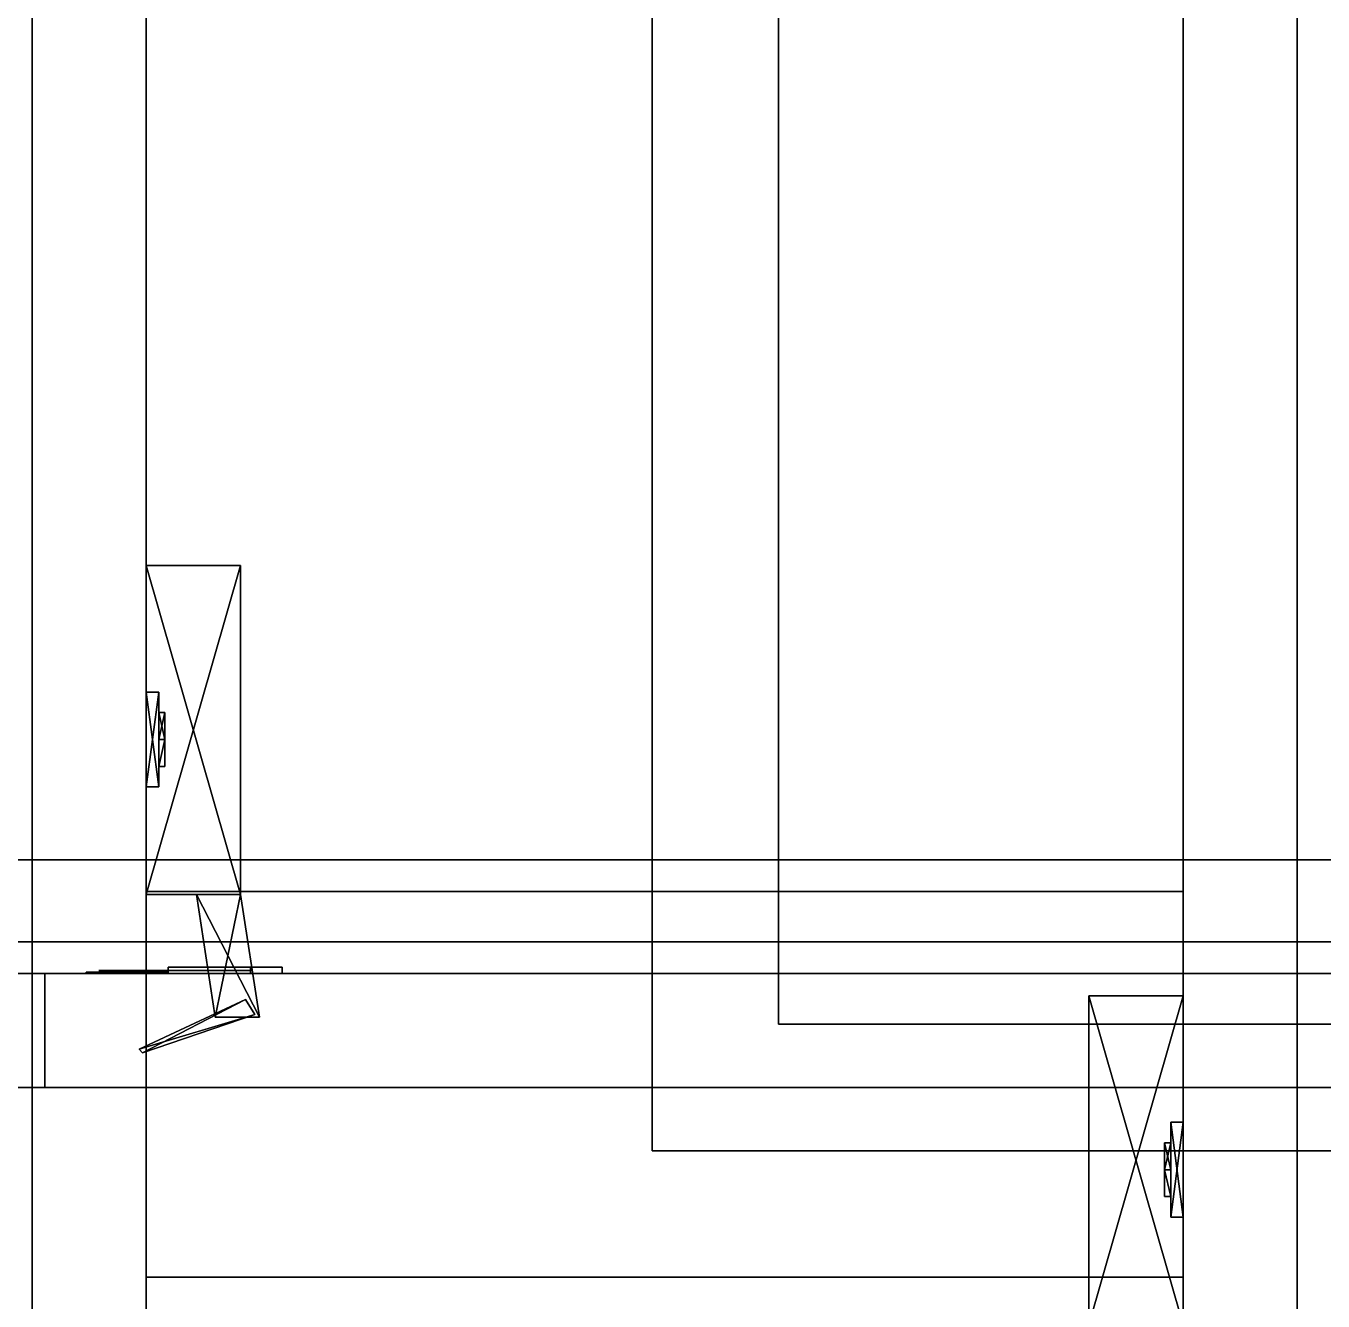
# Model space of a CAD drawing. Extents: x 0 to 6014, y -2453 to 0.
# Drawn here: x 2409 to 2614.1, y -806.8 to -605.2 of the extents above; entities that cross this region are included whole.
import ezdxf

# ---------------------------------------------------------------- set-up
doc = ezdxf.new("R2010")
doc.units = 0
for name, color, linetype in [('LAYER0', 7, 'CONTINUOUS'), ('LAYER1', 7, 'CONTINUOUS'), ('LAYER181', 254, 'CONTINUOUS'), ('LAYER249', 7, 'CONTINUOUS'), ('LAYER25', 7, 'CONTINUOUS'), ('LAYER267', 7, 'CONTINUOUS'), ('LAYER268', 7, 'CONTINUOUS'), ('LAYER274', 28, 'CONTINUOUS'), ('LAYER275', 253, 'CONTINUOUS'), ('LAYER276', 28, 'CONTINUOUS'), ('LAYER277', 253, 'CONTINUOUS'), ('LAYER278', 254, 'CONTINUOUS'), ('LAYER282', 7, 'CONTINUOUS'), ('LAYER3', 7, 'CONTINUOUS'), ('LAYER313', 254, 'CONTINUOUS'), ('LAYER315', 254, 'CONTINUOUS'), ('LAYER666', 7, 'CONTINUOUS'), ('LAYER667', 7, 'CONTINUOUS'), ('LAYER676', 7, 'CONTINUOUS'), ('LAYER677', 7, 'CONTINUOUS'), ('LAYER679', 7, 'CONTINUOUS'), ('LAYER681', 253, 'CONTINUOUS'), ('LAYER683', 253, 'CONTINUOUS'), ('LAYER685', 7, 'CONTINUOUS'), ('LAYER686', 7, 'CONTINUOUS'), ('LAYER695', 7, 'CONTINUOUS')]:
    doc.layers.add(name, color=color, linetype=linetype)

msp = doc.modelspace()

# ---------------------------------------------------------------- linework, layer by layer
at = {"layer": 'LAYER0'}
for points, invisible_edges in [([(1510, -265), (4585, 0), (2107, -1840), (1510, -265)], 7), ([(1510, 0, 5), (2107, -1840, 5), (4585, 0, 5), (1510, 0, 5)], 3), ([(2107, -1840), (4585, 0), (2107, -2453), (2107, -1840)], 3), ([(2107, -2453), (4585, 0), (4585, -640), (2107, -2453)], 5), ([(4585, 0, 5), (2107, -1840, 5), (4585, -640, 5), (4585, 0, 5)], 3), ([(2107, -2453), (4585, -640), (6013.69, -2453), (2107, -2453)], 3), ([(2107, -1840, 5), (6013.69, -2453, 5), (4585, -640, 5), (2107, -1840, 5)], 7)]:
    msp.add_3dface(points, dxfattribs=dict(at, invisible_edges=invisible_edges))
at = {"layer": 'LAYER181', "invisible_edges": 1}
for points in [[(3646, -773, 912), (1660, -843, 912), (1660, -773, 912), (3646, -773, 912)], [(1660, -843, 912), (3646, -773, 912), (3646, -843, 912), (1660, -843, 912)], [(1660, -773, 937), (3646, -773, 912), (1660, -773, 912), (1660, -773, 937)], [(3646, -773, 912), (1660, -773, 937), (3646, -773, 937), (3646, -773, 912)], [(3646, -843, 937), (1660, -773, 937), (1660, -843, 937), (3646, -843, 937)], [(1660, -773, 937), (3646, -843, 937), (3646, -773, 937), (1660, -773, 937)]]:
    msp.add_3dface(points, dxfattribs=at)
at = {"layer": 'LAYER249', "invisible_edges": 1}
for points in [[(2410, -150, 1943), (2428, -755, 1943), (2410, -755, 1943), (2410, -150, 1943)], [(2428, -755, 1943), (2410, -150, 1943), (2428, -150, 1943), (2428, -755, 1943)], [(2428, -150, 2293), (2410, -755, 2293), (2428, -755, 2293), (2428, -150, 2293)], [(2410, -755, 2293), (2428, -150, 2293), (2410, -150, 2293), (2410, -755, 2293)], [(2410, -755, 2293), (2410, -150, 1943), (2410, -755, 1943), (2410, -755, 2293)], [(2410, -150, 1943), (2410, -755, 2293), (2410, -150, 2293), (2410, -150, 1943)], [(2428, -150, 2293), (2428, -755, 1943), (2428, -150, 1943), (2428, -150, 2293)], [(2428, -755, 1943), (2428, -150, 2293), (2428, -755, 2293), (2428, -755, 1943)], [(2410, -755, 2293), (2428, -755, 1943), (2428, -755, 2293), (2410, -755, 2293)], [(2428, -755, 1943), (2410, -755, 2293), (2410, -755, 1943), (2428, -755, 1943)]]:
    msp.add_3dface(points, dxfattribs=at)
at = {"layer": 'LAYER25', "invisible_edges": 1}
for points in [[(2610, -150, 153), (2628, -823, 153), (2610, -823, 153), (2610, -150, 153)], [(2628, -823, 153), (2610, -150, 153), (2628, -150, 153), (2628, -823, 153)], [(2628, -150, 910), (2610, -823, 910), (2628, -823, 910), (2628, -150, 910)], [(2610, -823, 910), (2628, -150, 910), (2610, -150, 910), (2610, -823, 910)], [(2610, -823, 910), (2610, -150, 153), (2610, -823, 153), (2610, -823, 910)], [(2610, -150, 153), (2610, -823, 910), (2610, -150, 910), (2610, -150, 153)]]:
    msp.add_3dface(points, dxfattribs=at)
at = {"layer": 'LAYER267', "invisible_edges": 1}
for points in [[(3010, -150, 1944), (2428, -755, 1944), (2428, -150, 1944), (3010, -150, 1944)], [(2428, -755, 1944), (3010, -150, 1944), (3010, -755, 1944), (2428, -755, 1944)], [(2428, -150, 1962), (2428, -755, 1944), (2428, -755, 1962), (2428, -150, 1962)], [(2428, -755, 1944), (2428, -150, 1962), (2428, -150, 1944), (2428, -755, 1944)], [(3010, -755, 1962), (2428, -150, 1962), (2428, -755, 1962), (3010, -755, 1962)], [(2428, -150, 1962), (3010, -755, 1962), (3010, -150, 1962), (2428, -150, 1962)], [(3010, -755, 1962), (2428, -755, 1944), (3010, -755, 1944), (3010, -755, 1962)], [(2428, -755, 1944), (3010, -755, 1962), (2428, -755, 1962), (2428, -755, 1944)]]:
    msp.add_3dface(points, dxfattribs=at)
at = {"layer": 'LAYER268', "invisible_edges": 1}
for points in [[(2428, -150, 2292), (3010, -755, 2292), (3010, -150, 2292), (2428, -150, 2292)], [(3010, -755, 2292), (2428, -150, 2292), (2428, -755, 2292), (3010, -755, 2292)], [(2428, -150, 2292), (2428, -755, 2274), (2428, -755, 2292), (2428, -150, 2292)], [(2428, -755, 2274), (2428, -150, 2292), (2428, -150, 2274), (2428, -755, 2274)], [(2428, -755, 2274), (3010, -150, 2274), (3010, -755, 2274), (2428, -755, 2274)], [(3010, -150, 2274), (2428, -755, 2274), (2428, -150, 2274), (3010, -150, 2274)], [(2428, -755, 2274), (3010, -755, 2292), (2428, -755, 2292), (2428, -755, 2274)], [(3010, -755, 2292), (2428, -755, 2274), (3010, -755, 2274), (3010, -755, 2292)]]:
    msp.add_3dface(points, dxfattribs=at)
at = {"layer": 'LAYER274'}
for points, invisible_edges in [([(2419.49, -754.75, 2041.025), (2418.5, -754.75, 2046), (2420.5, -754.75, 2046), (2420.5, -754.75, 2040.5)], 10), ([(2418.5, -754.75, 2046), (2419.49, -754.75, 2050.975), (2420.5, -754.75, 2051.5), (2420.5, -754.75, 2046)], 10), ([(2422.308, -754.75, 2036.808), (2419.49, -754.75, 2041.025), (2420.5, -754.75, 2040.5), (2424, -754.75, 2040.5)], 10), ([(2419.49, -754.75, 2050.975), (2422.308, -754.75, 2055.192), (2424, -754.75, 2051.5), (2420.5, -754.75, 2051.5)], 10), ([(2420.5, -754.5, 2051.5), (2420.5, -754.5, 2040.5), (2427.5, -754.5, 2040.5), (2427.291, -754.5, 2051.317)], 4), ([(2426.525, -754.75, 2033.99), (2422.308, -754.75, 2036.808), (2424, -754.75, 2040.5), (2427.5, -754.75, 2040.5)], 10), ([(2422.308, -754.75, 2055.192), (2426.525, -754.75, 2058.01), (2427.5, -754.75, 2051.5), (2424, -754.75, 2051.5)], 10), ([(2431.5, -754.75, 2033), (2426.525, -754.75, 2033.99), (2427.5, -754.75, 2040.5), (2431.5, -754.75, 2037)], 2), ([(2426.525, -754.75, 2058.01), (2431.5, -754.75, 2059), (2431.5, -754.75, 2055), (2427.5, -754.75, 2051.5)], 8), ([(2427.291, -754.5, 2051.317), (2427.5, -754.5, 2040.5), (2431.5, -754.5, 2037), (2431.5, -754.5, 2055)], 5), ([(2449.5, -754, 2025), (2444.5, -754, 2037), (2431.5, -754, 2037), (2431.5, -754, 2025)], 1), ([(2449.5, -754, 2067), (2444.5, -754, 2055), (2431.5, -754, 2055), (2431.5, -754, 2067)], 1), ([(2431.5, -754.5, 2055), (2431.5, -754.5, 2037), (2444.5, -754.5, 2037), (2444.5, -754.5, 2055)], 1), ([(2449.5, -754, 2067), (2449.5, -754, 2025), (2444.5, -754, 2037), (2444.5, -754, 2055)], 10)]:
    msp.add_3dface(points, dxfattribs=dict(at, invisible_edges=invisible_edges))
for points in [[(2449.5, -754, 2025), (2431.5, -754, 2025), (2431.5, -754, 2025), (2449.5, -754, 2025)], [(2449.5, -754, 2067), (2431.5, -754, 2067), (2431.5, -754, 2067), (2449.5, -754, 2067)], [(2444.5, -754, 2037), (2444.5, -755, 2037), (2431.5, -755, 2037), (2431.5, -754, 2037)], [(2431.5, -754, 2037), (2431.5, -755, 2037), (2431.5, -755, 2025), (2431.5, -754, 2025)], [(2431.5, -754, 2025), (2431.5, -755, 2025), (2449.5, -755, 2025), (2449.5, -754, 2025)], [(2444.5, -754, 2055), (2444.5, -755, 2055), (2431.5, -755, 2055), (2431.5, -754, 2055)], [(2431.5, -754, 2055), (2431.5, -755, 2055), (2431.5, -755, 2067), (2431.5, -754, 2067)], [(2431.5, -754, 2067), (2431.5, -755, 2067), (2449.5, -755, 2067), (2449.5, -754, 2067)], [(2444.5, -754, 2037), (2444.5, -755, 2037), (2444.5, -755, 2055), (2444.5, -754, 2055)], [(2449.5, -754, 2067), (2449.5, -755, 2067), (2449.5, -754, 2067)], [(2449.5, -755, 2025), (2449.5, -755, 2067), (2449.5, -754, 2067), (2449.5, -754, 2025)], [(2431.5, -755, 2037), (2431.5, -755, 2025), (2431.5, -755, 2037)], [(2431.5, -755, 2055), (2431.5, -755, 2067), (2431.5, -755, 2055)], [(2449.5, -755, 2025), (2431.5, -755, 2025), (2431.5, -755, 2067), (2449.5, -755, 2067)], [(2444.5, -755, 2037), (2444.5, -755, 2055), (2444.5, -755, 2037)]]:
    msp.add_3dface(points, dxfattribs=at)
at = {"layer": 'LAYER275'}
for points in [[(2428, -690.5, 2039.217), (2442.921, -742.5, 2039.217), (2428, -742.5, 2039.217), (2428, -690.5, 2039.217)], [(2442.921, -690.5, 2039.217), (2442.921, -742.5, 2039.217), (2428, -690.5, 2039.217), (2442.921, -690.5, 2039.217)], [(2428, -690.5, 2052.783), (2442.921, -690.5, 2039.217), (2428, -690.5, 2039.217), (2428, -690.5, 2052.783)], [(2442.921, -690.5, 2052.783), (2442.921, -690.5, 2039.217), (2428, -690.5, 2052.783), (2442.921, -690.5, 2052.783)], [(2428, -742.5, 2052.783), (2442.921, -690.5, 2052.783), (2428, -690.5, 2052.783), (2428, -742.5, 2052.783)], [(2442.921, -742.5, 2052.783), (2442.921, -690.5, 2052.783), (2428, -742.5, 2052.783), (2442.921, -742.5, 2052.783)], [(2442.921, -690.5, 2039.217), (2442.921, -742.5, 2052.783), (2442.921, -742.5, 2039.217), (2442.921, -690.5, 2039.217)], [(2442.921, -690.5, 2052.783), (2442.921, -742.5, 2052.783), (2442.921, -690.5, 2039.217), (2442.921, -690.5, 2052.783)], [(2428, -710.5, 2072), (2428, -725.5, 2072), (2429.99, -725.5, 2072), (2428, -710.5, 2072)], [(2429.99, -710.5, 2072), (2428, -710.5, 2072), (2429.99, -725.5, 2072), (2429.99, -710.5, 2072)], [(2428, -710.5, 2020), (2428, -710.5, 2072), (2429.99, -710.5, 2072), (2428, -710.5, 2020)], [(2429.99, -710.5, 2020), (2428, -710.5, 2020), (2429.99, -710.5, 2072), (2429.99, -710.5, 2020)], [(2428, -725.5, 2020), (2428, -710.5, 2020), (2429.99, -710.5, 2020), (2428, -725.5, 2020)], [(2429.99, -725.5, 2020), (2428, -725.5, 2020), (2429.99, -710.5, 2020), (2429.99, -725.5, 2020)], [(2429.99, -710.5, 2072), (2429.99, -725.5, 2072), (2429.99, -725.5, 2020), (2429.99, -710.5, 2072)], [(2429.99, -710.5, 2020), (2429.99, -710.5, 2072), (2429.99, -725.5, 2020), (2429.99, -710.5, 2020)], [(2429.99, -718, 2059.291), (2430.984, -713.7573, 2064.087), (2430.984, -718, 2059.291), (2429.99, -718, 2059.291)], [(2429.99, -713.7573, 2064.087), (2430.984, -713.7573, 2064.087), (2429.99, -718, 2059.291), (2429.99, -713.7573, 2064.087)], [(2429.99, -713.7573, 2064.087), (2430.984, -718, 2068.883), (2430.984, -713.7573, 2064.087), (2429.99, -713.7573, 2064.087)], [(2429.99, -718, 2068.883), (2430.984, -718, 2068.883), (2429.99, -713.7573, 2064.087), (2429.99, -718, 2068.883)], [(2429.99, -718, 2059.291), (2429.99, -713.7573, 2064.087), (2429.99, -718, 2068.883), (2429.99, -718, 2059.291)], [(2429.99, -718, 2023.117), (2430.984, -713.7573, 2027.913), (2430.984, -718, 2023.117), (2429.99, -718, 2023.117)], [(2429.99, -713.7573, 2027.913), (2430.984, -713.7573, 2027.913), (2429.99, -718, 2023.117), (2429.99, -713.7573, 2027.913)], [(2429.99, -713.7573, 2027.913), (2430.984, -718, 2032.709), (2430.984, -713.7573, 2027.913), (2429.99, -713.7573, 2027.913)], [(2429.99, -718, 2032.709), (2430.984, -718, 2032.709), (2429.99, -713.7573, 2027.913), (2429.99, -718, 2032.709)], [(2429.99, -718, 2023.117), (2429.99, -713.7573, 2027.913), (2429.99, -718, 2032.709), (2429.99, -718, 2023.117)], [(2430.984, -722.2427, 2064.087), (2430.984, -713.7573, 2064.087), (2430.984, -718, 2068.883), (2430.984, -722.2427, 2064.087)], [(2430.984, -718, 2059.291), (2430.984, -713.7573, 2064.087), (2430.984, -722.2427, 2064.087), (2430.984, -718, 2059.291)], [(2430.984, -722.2427, 2027.913), (2430.984, -713.7573, 2027.913), (2430.984, -718, 2032.709), (2430.984, -722.2427, 2027.913)], [(2430.984, -718, 2023.117), (2430.984, -713.7573, 2027.913), (2430.984, -722.2427, 2027.913), (2430.984, -718, 2023.117)], [(2429.99, -722.2427, 2064.087), (2430.984, -718, 2059.291), (2430.984, -722.2427, 2064.087), (2429.99, -722.2427, 2064.087)], [(2429.99, -718, 2059.291), (2430.984, -718, 2059.291), (2429.99, -722.2427, 2064.087), (2429.99, -718, 2059.291)], [(2429.99, -722.2427, 2064.087), (2429.99, -718, 2059.291), (2429.99, -718, 2068.883), (2429.99, -722.2427, 2064.087)], [(2429.99, -722.2427, 2064.087), (2430.984, -718, 2068.883), (2429.99, -718, 2068.883), (2429.99, -722.2427, 2064.087)], [(2430.984, -722.2427, 2064.087), (2430.984, -718, 2068.883), (2429.99, -722.2427, 2064.087), (2430.984, -722.2427, 2064.087)], [(2429.99, -722.2427, 2027.913), (2430.984, -718, 2023.117), (2430.984, -722.2427, 2027.913), (2429.99, -722.2427, 2027.913)], [(2429.99, -718, 2023.117), (2430.984, -718, 2023.117), (2429.99, -722.2427, 2027.913), (2429.99, -718, 2023.117)], [(2429.99, -722.2427, 2027.913), (2429.99, -718, 2023.117), (2429.99, -718, 2032.709), (2429.99, -722.2427, 2027.913)], [(2429.99, -722.2427, 2027.913), (2430.984, -718, 2032.709), (2429.99, -718, 2032.709), (2429.99, -722.2427, 2027.913)], [(2430.984, -722.2427, 2027.913), (2430.984, -718, 2032.709), (2429.99, -722.2427, 2027.913), (2430.984, -722.2427, 2027.913)], [(2429.99, -725.5, 2072), (2428, -725.5, 2072), (2428, -725.5, 2020), (2429.99, -725.5, 2072)], [(2429.99, -725.5, 2020), (2429.99, -725.5, 2072), (2428, -725.5, 2020), (2429.99, -725.5, 2020)], [(2435.958, -742.5, 2039.217), (2445.906, -761.8654, 2039.217), (2438.942, -761.8654, 2039.217), (2435.958, -742.5, 2039.217)], [(2442.921, -742.5, 2039.217), (2445.906, -761.8654, 2039.217), (2435.958, -742.5, 2039.217), (2442.921, -742.5, 2039.217)], [(2438.942, -761.8654, 2052.783), (2442.921, -742.5, 2052.783), (2435.958, -742.5, 2052.783), (2438.942, -761.8654, 2052.783)], [(2445.906, -761.8654, 2052.783), (2442.921, -742.5, 2052.783), (2438.942, -761.8654, 2052.783), (2445.906, -761.8654, 2052.783)], [(2442.921, -742.5, 2039.217), (2445.906, -761.8654, 2052.783), (2445.906, -761.8654, 2039.217), (2442.921, -742.5, 2039.217)], [(2442.921, -742.5, 2052.783), (2445.906, -761.8654, 2052.783), (2442.921, -742.5, 2039.217), (2442.921, -742.5, 2052.783)], [(2443.692, -759.0753, 2040.348), (2427.409, -767.5, 2040.348), (2426.918, -766.9226, 2040.348), (2443.692, -759.0753, 2040.348)], [(2426.918, -766.9226, 2051.652), (2445.182, -761.4556, 2051.652), (2443.692, -759.0753, 2051.652), (2426.918, -766.9226, 2051.652)], [(2445.182, -761.4556, 2040.348), (2427.409, -767.5, 2040.348), (2443.692, -759.0753, 2040.348), (2445.182, -761.4556, 2040.348)], [(2427.409, -767.5, 2051.652), (2445.182, -761.4556, 2051.652), (2426.918, -766.9226, 2051.652), (2427.409, -767.5, 2051.652)], [(2445.182, -761.4556, 2040.348), (2427.409, -767.5, 2051.652), (2427.409, -767.5, 2040.348), (2445.182, -761.4556, 2040.348)], [(2445.182, -761.4556, 2051.652), (2427.409, -767.5, 2051.652), (2445.182, -761.4556, 2040.348), (2445.182, -761.4556, 2051.652)]]:
    msp.add_3dface(points, dxfattribs=at)
at = {"layer": 'LAYER276'}
for points, invisible_edges in [([(2419.49, -754.75, 2185.025), (2418.5, -754.75, 2190), (2420.5, -754.75, 2190), (2420.5, -754.75, 2184.5)], 10), ([(2418.5, -754.75, 2190), (2419.49, -754.75, 2194.975), (2420.5, -754.75, 2195.5), (2420.5, -754.75, 2190)], 10), ([(2422.308, -754.75, 2180.808), (2419.49, -754.75, 2185.025), (2420.5, -754.75, 2184.5), (2424, -754.75, 2184.5)], 10), ([(2419.49, -754.75, 2194.975), (2422.308, -754.75, 2199.192), (2424, -754.75, 2195.5), (2420.5, -754.75, 2195.5)], 10), ([(2420.5, -754.5, 2195.5), (2420.5, -754.5, 2184.5), (2427.5, -754.5, 2184.5), (2427.291, -754.5, 2195.317)], 4), ([(2426.525, -754.75, 2177.99), (2422.308, -754.75, 2180.808), (2424, -754.75, 2184.5), (2427.5, -754.75, 2184.5)], 10), ([(2422.308, -754.75, 2199.192), (2426.525, -754.75, 2202.01), (2427.5, -754.75, 2195.5), (2424, -754.75, 2195.5)], 10), ([(2431.5, -754.75, 2177), (2426.525, -754.75, 2177.99), (2427.5, -754.75, 2184.5), (2431.5, -754.75, 2181)], 2), ([(2426.525, -754.75, 2202.01), (2431.5, -754.75, 2203), (2431.5, -754.75, 2199), (2427.5, -754.75, 2195.5)], 8), ([(2427.291, -754.5, 2195.317), (2427.5, -754.5, 2184.5), (2431.5, -754.5, 2181), (2431.5, -754.5, 2199)], 5), ([(2449.5, -754, 2169), (2444.5, -754, 2181), (2431.5, -754, 2181), (2431.5, -754, 2169)], 1), ([(2449.5, -754, 2211), (2444.5, -754, 2199), (2431.5, -754, 2199), (2431.5, -754, 2211)], 1), ([(2431.5, -754.5, 2199), (2431.5, -754.5, 2181), (2444.5, -754.5, 2181), (2444.5, -754.5, 2199)], 1), ([(2449.5, -754, 2211), (2449.5, -754, 2169), (2444.5, -754, 2181), (2444.5, -754, 2199)], 10)]:
    msp.add_3dface(points, dxfattribs=dict(at, invisible_edges=invisible_edges))
for points in [[(2449.5, -754, 2169), (2431.5, -754, 2169), (2431.5, -754, 2169), (2449.5, -754, 2169)], [(2449.5, -754, 2211), (2431.5, -754, 2211), (2431.5, -754, 2211), (2449.5, -754, 2211)], [(2444.5, -754, 2181), (2444.5, -755, 2181), (2431.5, -755, 2181), (2431.5, -754, 2181)], [(2431.5, -754, 2181), (2431.5, -755, 2181), (2431.5, -755, 2169), (2431.5, -754, 2169)], [(2431.5, -754, 2169), (2431.5, -755, 2169), (2449.5, -755, 2169), (2449.5, -754, 2169)], [(2444.5, -754, 2199), (2444.5, -755, 2199), (2431.5, -755, 2199), (2431.5, -754, 2199)], [(2431.5, -754, 2199), (2431.5, -755, 2199), (2431.5, -755, 2211), (2431.5, -754, 2211)], [(2431.5, -754, 2211), (2431.5, -755, 2211), (2449.5, -755, 2211), (2449.5, -754, 2211)], [(2444.5, -754, 2181), (2444.5, -755, 2181), (2444.5, -755, 2199), (2444.5, -754, 2199)], [(2449.5, -754, 2211), (2449.5, -755, 2211), (2449.5, -754, 2211)], [(2449.5, -755, 2169), (2449.5, -755, 2211), (2449.5, -754, 2211), (2449.5, -754, 2169)], [(2431.5, -755, 2181), (2431.5, -755, 2169), (2431.5, -755, 2181)], [(2431.5, -755, 2199), (2431.5, -755, 2211), (2431.5, -755, 2199)], [(2449.5, -755, 2169), (2431.5, -755, 2169), (2431.5, -755, 2211), (2449.5, -755, 2211)], [(2444.5, -755, 2181), (2444.5, -755, 2199), (2444.5, -755, 2181)]]:
    msp.add_3dface(points, dxfattribs=at)
at = {"layer": 'LAYER277'}
for points in [[(2428, -690.5, 2183.217), (2442.921, -742.5, 2183.217), (2428, -742.5, 2183.217), (2428, -690.5, 2183.217)], [(2442.921, -690.5, 2183.217), (2442.921, -742.5, 2183.217), (2428, -690.5, 2183.217), (2442.921, -690.5, 2183.217)], [(2428, -690.5, 2196.783), (2442.921, -690.5, 2183.217), (2428, -690.5, 2183.217), (2428, -690.5, 2196.783)], [(2442.921, -690.5, 2196.783), (2442.921, -690.5, 2183.217), (2428, -690.5, 2196.783), (2442.921, -690.5, 2196.783)], [(2428, -742.5, 2196.783), (2442.921, -690.5, 2196.783), (2428, -690.5, 2196.783), (2428, -742.5, 2196.783)], [(2442.921, -742.5, 2196.783), (2442.921, -690.5, 2196.783), (2428, -742.5, 2196.783), (2442.921, -742.5, 2196.783)], [(2442.921, -690.5, 2183.217), (2442.921, -742.5, 2196.783), (2442.921, -742.5, 2183.217), (2442.921, -690.5, 2183.217)], [(2442.921, -690.5, 2196.783), (2442.921, -742.5, 2196.783), (2442.921, -690.5, 2183.217), (2442.921, -690.5, 2196.783)], [(2428, -710.5, 2216), (2428, -725.5, 2216), (2429.99, -725.5, 2216), (2428, -710.5, 2216)], [(2429.99, -710.5, 2216), (2428, -710.5, 2216), (2429.99, -725.5, 2216), (2429.99, -710.5, 2216)], [(2428, -710.5, 2164), (2428, -710.5, 2216), (2429.99, -710.5, 2216), (2428, -710.5, 2164)], [(2429.99, -710.5, 2164), (2428, -710.5, 2164), (2429.99, -710.5, 2216), (2429.99, -710.5, 2164)], [(2428, -725.5, 2164), (2428, -710.5, 2164), (2429.99, -710.5, 2164), (2428, -725.5, 2164)], [(2429.99, -725.5, 2164), (2428, -725.5, 2164), (2429.99, -710.5, 2164), (2429.99, -725.5, 2164)], [(2429.99, -710.5, 2216), (2429.99, -725.5, 2216), (2429.99, -725.5, 2164), (2429.99, -710.5, 2216)], [(2429.99, -710.5, 2164), (2429.99, -710.5, 2216), (2429.99, -725.5, 2164), (2429.99, -710.5, 2164)], [(2429.99, -718, 2203.291), (2430.984, -713.7573, 2208.087), (2430.984, -718, 2203.291), (2429.99, -718, 2203.291)], [(2429.99, -713.7573, 2208.087), (2430.984, -713.7573, 2208.087), (2429.99, -718, 2203.291), (2429.99, -713.7573, 2208.087)], [(2429.99, -713.7573, 2208.087), (2430.984, -718, 2212.883), (2430.984, -713.7573, 2208.087), (2429.99, -713.7573, 2208.087)], [(2429.99, -718, 2212.883), (2430.984, -718, 2212.883), (2429.99, -713.7573, 2208.087), (2429.99, -718, 2212.883)], [(2429.99, -718, 2203.291), (2429.99, -713.7573, 2208.087), (2429.99, -718, 2212.883), (2429.99, -718, 2203.291)], [(2429.99, -718, 2167.117), (2430.984, -713.7573, 2171.913), (2430.984, -718, 2167.117), (2429.99, -718, 2167.117)], [(2429.99, -713.7573, 2171.913), (2430.984, -713.7573, 2171.913), (2429.99, -718, 2167.117), (2429.99, -713.7573, 2171.913)], [(2429.99, -713.7573, 2171.913), (2430.984, -718, 2176.709), (2430.984, -713.7573, 2171.913), (2429.99, -713.7573, 2171.913)], [(2429.99, -718, 2176.709), (2430.984, -718, 2176.709), (2429.99, -713.7573, 2171.913), (2429.99, -718, 2176.709)], [(2429.99, -718, 2167.117), (2429.99, -713.7573, 2171.913), (2429.99, -718, 2176.709), (2429.99, -718, 2167.117)], [(2430.984, -722.2427, 2208.087), (2430.984, -713.7573, 2208.087), (2430.984, -718, 2212.883), (2430.984, -722.2427, 2208.087)], [(2430.984, -718, 2203.291), (2430.984, -713.7573, 2208.087), (2430.984, -722.2427, 2208.087), (2430.984, -718, 2203.291)], [(2430.984, -722.2427, 2171.913), (2430.984, -713.7573, 2171.913), (2430.984, -718, 2176.709), (2430.984, -722.2427, 2171.913)], [(2430.984, -718, 2167.117), (2430.984, -713.7573, 2171.913), (2430.984, -722.2427, 2171.913), (2430.984, -718, 2167.117)], [(2429.99, -722.2427, 2208.087), (2430.984, -718, 2203.291), (2430.984, -722.2427, 2208.087), (2429.99, -722.2427, 2208.087)], [(2429.99, -718, 2203.291), (2430.984, -718, 2203.291), (2429.99, -722.2427, 2208.087), (2429.99, -718, 2203.291)], [(2429.99, -722.2427, 2208.087), (2429.99, -718, 2203.291), (2429.99, -718, 2212.883), (2429.99, -722.2427, 2208.087)], [(2429.99, -722.2427, 2208.087), (2430.984, -718, 2212.883), (2429.99, -718, 2212.883), (2429.99, -722.2427, 2208.087)], [(2430.984, -722.2427, 2208.087), (2430.984, -718, 2212.883), (2429.99, -722.2427, 2208.087), (2430.984, -722.2427, 2208.087)], [(2429.99, -722.2427, 2171.913), (2430.984, -718, 2167.117), (2430.984, -722.2427, 2171.913), (2429.99, -722.2427, 2171.913)], [(2429.99, -718, 2167.117), (2430.984, -718, 2167.117), (2429.99, -722.2427, 2171.913), (2429.99, -718, 2167.117)], [(2429.99, -722.2427, 2171.913), (2429.99, -718, 2167.117), (2429.99, -718, 2176.709), (2429.99, -722.2427, 2171.913)], [(2429.99, -722.2427, 2171.913), (2430.984, -718, 2176.709), (2429.99, -718, 2176.709), (2429.99, -722.2427, 2171.913)], [(2430.984, -722.2427, 2171.913), (2430.984, -718, 2176.709), (2429.99, -722.2427, 2171.913), (2430.984, -722.2427, 2171.913)], [(2429.99, -725.5, 2216), (2428, -725.5, 2216), (2428, -725.5, 2164), (2429.99, -725.5, 2216)], [(2429.99, -725.5, 2164), (2429.99, -725.5, 2216), (2428, -725.5, 2164), (2429.99, -725.5, 2164)], [(2435.958, -742.5, 2183.217), (2445.906, -761.8654, 2183.217), (2438.942, -761.8654, 2183.217), (2435.958, -742.5, 2183.217)], [(2442.921, -742.5, 2183.217), (2445.906, -761.8654, 2183.217), (2435.958, -742.5, 2183.217), (2442.921, -742.5, 2183.217)], [(2438.942, -761.8654, 2196.783), (2442.921, -742.5, 2196.783), (2435.958, -742.5, 2196.783), (2438.942, -761.8654, 2196.783)], [(2445.906, -761.8654, 2196.783), (2442.921, -742.5, 2196.783), (2438.942, -761.8654, 2196.783), (2445.906, -761.8654, 2196.783)], [(2442.921, -742.5, 2183.217), (2445.906, -761.8654, 2196.783), (2445.906, -761.8654, 2183.217), (2442.921, -742.5, 2183.217)], [(2442.921, -742.5, 2196.783), (2445.906, -761.8654, 2196.783), (2442.921, -742.5, 2183.217), (2442.921, -742.5, 2196.783)], [(2443.692, -759.0753, 2184.348), (2427.409, -767.5, 2184.348), (2426.918, -766.9226, 2184.348), (2443.692, -759.0753, 2184.348)], [(2426.918, -766.9226, 2195.652), (2445.182, -761.4556, 2195.652), (2443.692, -759.0753, 2195.652), (2426.918, -766.9226, 2195.652)], [(2445.182, -761.4556, 2184.348), (2427.409, -767.5, 2184.348), (2443.692, -759.0753, 2184.348), (2445.182, -761.4556, 2184.348)], [(2427.409, -767.5, 2195.652), (2445.182, -761.4556, 2195.652), (2426.918, -766.9226, 2195.652), (2427.409, -767.5, 2195.652)], [(2445.182, -761.4556, 2184.348), (2427.409, -767.5, 2195.652), (2427.409, -767.5, 2184.348), (2445.182, -761.4556, 2184.348)], [(2445.182, -761.4556, 2195.652), (2427.409, -767.5, 2195.652), (2445.182, -761.4556, 2184.348), (2445.182, -761.4556, 2195.652)]]:
    msp.add_3dface(points, dxfattribs=at)
at = {"layer": 'LAYER278', "invisible_edges": 1}
for points in [[(2717.5, -755, 1918), (2412, -755, 2290), (2717.5, -755, 2290), (2717.5, -755, 1918)], [(2412, -755, 2290), (2717.5, -755, 1918), (2412, -755, 1918), (2412, -755, 2290)], [(2717.5, -755, 1918), (2412, -773, 1918), (2412, -755, 1918), (2717.5, -755, 1918)], [(2412, -773, 1918), (2717.5, -755, 1918), (2717.5, -773, 1918), (2412, -773, 1918)], [(2412, -773, 1918), (2412, -755, 2290), (2412, -755, 1918), (2412, -773, 1918)], [(2412, -755, 2290), (2412, -773, 1918), (2412, -773, 2290), (2412, -755, 2290)], [(2717.5, -773, 2290), (2412, -755, 2290), (2412, -773, 2290), (2717.5, -773, 2290)], [(2412, -755, 2290), (2717.5, -773, 2290), (2717.5, -755, 2290), (2412, -755, 2290)], [(2412, -773, 1918), (2717.5, -773, 2290), (2412, -773, 2290), (2412, -773, 1918)], [(2717.5, -773, 2290), (2412, -773, 1918), (2717.5, -773, 1918), (2717.5, -773, 2290)]]:
    msp.add_3dface(points, dxfattribs=at)
at = {"layer": 'LAYER282', "invisible_edges": 1}
for points in [[(2392, -150, 1943), (2410, -755, 1943), (2392, -755, 1943), (2392, -150, 1943)], [(2410, -755, 1943), (2392, -150, 1943), (2410, -150, 1943), (2410, -755, 1943)], [(2410, -150, 2293), (2392, -755, 2293), (2410, -755, 2293), (2410, -150, 2293)], [(2392, -755, 2293), (2410, -150, 2293), (2392, -150, 2293), (2392, -755, 2293)], [(2410, -755, 1943), (2410, -150, 2293), (2410, -755, 2293), (2410, -755, 1943)], [(2410, -150, 2293), (2410, -755, 1943), (2410, -150, 1943), (2410, -150, 2293)], [(2410, -755, 1943), (2392, -755, 2293), (2392, -755, 1943), (2410, -755, 1943)], [(2392, -755, 2293), (2410, -755, 1943), (2410, -755, 2293), (2392, -755, 2293)]]:
    msp.add_3dface(points, dxfattribs=at)
at = {"layer": 'LAYER3', "invisible_edges": 1}
for points in [[(2392, -150, 155), (2410, -823, 155), (2392, -823, 155), (2392, -150, 155)], [(2410, -823, 155), (2392, -150, 155), (2410, -150, 155), (2410, -823, 155)], [(2410, -150, 912), (2392, -823, 912), (2410, -823, 912), (2410, -150, 912)], [(2392, -823, 912), (2410, -150, 912), (2392, -150, 912), (2392, -823, 912)], [(2410, -823, 155), (2410, -150, 912), (2410, -823, 912), (2410, -823, 155)], [(2410, -150, 912), (2410, -823, 155), (2410, -150, 155), (2410, -150, 912)]]:
    msp.add_3dface(points, dxfattribs=at)
at = {"layer": 'LAYER313', "invisible_edges": 1}
for points in [[(3650, -737, 2363), (1678, -737, 2293), (1678, -737, 2363), (3650, -737, 2363)], [(1678, -737, 2293), (3650, -737, 2363), (3650, -737, 2293), (1678, -737, 2293)], [(3650, -755, 2293), (1678, -737, 2293), (3650, -737, 2293), (3650, -755, 2293)], [(1678, -737, 2293), (3650, -755, 2293), (1678, -755, 2293), (1678, -737, 2293)], [(1678, -755, 2363), (3650, -737, 2363), (1678, -737, 2363), (1678, -755, 2363)], [(3650, -737, 2363), (1678, -755, 2363), (3650, -755, 2363), (3650, -737, 2363)], [(3650, -755, 2293), (1678, -755, 2363), (1678, -755, 2293), (3650, -755, 2293)], [(1678, -755, 2363), (3650, -755, 2293), (3650, -755, 2363), (1678, -755, 2363)]]:
    msp.add_3dface(points, dxfattribs=at)
at = {"layer": 'LAYER315', "invisible_edges": 1}
for points in [[(3646, -505, 1925), (1678, -755, 1925), (1678, -505, 1925), (3646, -505, 1925)], [(1678, -755, 1925), (3646, -505, 1925), (3646, -755, 1925), (1678, -755, 1925)], [(3646, -755, 1943), (1678, -505, 1943), (1678, -755, 1943), (3646, -755, 1943)], [(1678, -505, 1943), (3646, -755, 1943), (3646, -505, 1943), (1678, -505, 1943)], [(3646, -755, 1943), (1678, -755, 1925), (3646, -755, 1925), (3646, -755, 1943)], [(1678, -755, 1925), (3646, -755, 1943), (1678, -755, 1943), (1678, -755, 1925)]]:
    msp.add_3dface(points, dxfattribs=at)
at = {"layer": 'LAYER666', "invisible_edges": 1}
for points in [[(2410, -150, 155), (2428, -823, 155), (2410, -823, 155), (2410, -150, 155)], [(2428, -823, 155), (2410, -150, 155), (2428, -150, 155), (2428, -823, 155)], [(2428, -150, 912), (2410, -823, 912), (2428, -823, 912), (2428, -150, 912)], [(2410, -823, 912), (2428, -150, 912), (2410, -150, 912), (2410, -823, 912)], [(2410, -823, 912), (2410, -150, 155), (2410, -823, 155), (2410, -823, 912)], [(2410, -150, 155), (2410, -823, 912), (2410, -150, 912), (2410, -150, 155)], [(2428, -150, 912), (2428, -823, 155), (2428, -150, 155), (2428, -150, 912)], [(2428, -823, 155), (2428, -150, 912), (2428, -823, 912), (2428, -823, 155)]]:
    msp.add_3dface(points, dxfattribs=at)
at = {"layer": 'LAYER667', "invisible_edges": 1}
for points in [[(2592, -150, 155), (2592, -823, 912), (2592, -150, 912), (2592, -150, 155)], [(2592, -823, 912), (2592, -150, 155), (2592, -823, 155), (2592, -823, 912)], [(2592, -150, 155), (2610, -823, 155), (2592, -823, 155), (2592, -150, 155)], [(2610, -823, 155), (2592, -150, 155), (2610, -150, 155), (2610, -823, 155)], [(2610, -150, 912), (2592, -823, 912), (2610, -823, 912), (2610, -150, 912)], [(2592, -823, 912), (2610, -150, 912), (2592, -150, 912), (2592, -823, 912)], [(2610, -823, 155), (2610, -150, 912), (2610, -823, 912), (2610, -823, 155)], [(2610, -150, 912), (2610, -823, 155), (2610, -150, 155), (2610, -150, 912)]]:
    msp.add_3dface(points, dxfattribs=at)
at = {"layer": 'LAYER676', "invisible_edges": 1}
for points in [[(2592, -150, 156), (2428, -823, 156), (2428, -150, 156), (2592, -150, 156)], [(2428, -823, 156), (2592, -150, 156), (2592, -823, 156), (2428, -823, 156)], [(2428, -150, 174), (2428, -823, 156), (2428, -823, 174), (2428, -150, 174)], [(2428, -823, 156), (2428, -150, 174), (2428, -150, 156), (2428, -823, 156)], [(2592, -823, 174), (2428, -150, 174), (2428, -823, 174), (2592, -823, 174)], [(2428, -150, 174), (2592, -823, 174), (2592, -150, 174), (2428, -150, 174)], [(2592, -150, 156), (2592, -823, 174), (2592, -823, 156), (2592, -150, 156)], [(2592, -823, 174), (2592, -150, 156), (2592, -150, 174), (2592, -823, 174)]]:
    msp.add_3dface(points, dxfattribs=at)
at = {"layer": 'LAYER677', "invisible_edges": 1}
for points in [[(2592, -742, 893.5), (2428, -822, 893.5), (2428, -742, 893.5), (2592, -742, 893.5)], [(2428, -822, 893.5), (2592, -742, 893.5), (2592, -822, 893.5), (2428, -822, 893.5)], [(2428, -742, 911.5), (2428, -822, 893.5), (2428, -822, 911.5), (2428, -742, 911.5)], [(2428, -822, 893.5), (2428, -742, 911.5), (2428, -742, 893.5), (2428, -822, 893.5)], [(2428, -742, 911.5), (2592, -742, 893.5), (2428, -742, 893.5), (2428, -742, 911.5)], [(2592, -742, 893.5), (2428, -742, 911.5), (2592, -742, 911.5), (2592, -742, 893.5)], [(2592, -822, 911.5), (2428, -742, 911.5), (2428, -822, 911.5), (2592, -822, 911.5)], [(2428, -742, 911.5), (2592, -822, 911.5), (2592, -742, 911.5), (2428, -742, 911.5)], [(2592, -742, 893.5), (2592, -822, 911.5), (2592, -822, 893.5), (2592, -742, 893.5)], [(2592, -822, 911.5), (2592, -742, 893.5), (2592, -742, 911.5), (2592, -822, 911.5)]]:
    msp.add_3dface(points, dxfattribs=at)
at = {"layer": 'LAYER679', "invisible_edges": 1}
for points in [[(2428, -174.6001, 552), (2592, -803.0001, 552), (2592, -174.6001, 552), (2428, -174.6001, 552)], [(2592, -803.0001, 552), (2428, -174.6001, 552), (2428, -803.0001, 552), (2592, -803.0001, 552)], [(2428, -174.6001, 552), (2428, -803.0001, 534), (2428, -803.0001, 552), (2428, -174.6001, 552)], [(2428, -803.0001, 534), (2428, -174.6001, 552), (2428, -174.6001, 534), (2428, -803.0001, 534)], [(2428, -803.0001, 534), (2592, -174.6001, 534), (2592, -803.0001, 534), (2428, -803.0001, 534)], [(2592, -174.6001, 534), (2428, -803.0001, 534), (2428, -174.6001, 534), (2592, -174.6001, 534)], [(2592, -174.6001, 534), (2592, -803.0001, 552), (2592, -803.0001, 534), (2592, -174.6001, 534)], [(2592, -803.0001, 552), (2592, -174.6001, 534), (2592, -174.6001, 552), (2592, -803.0001, 552)], [(2428, -803.0001, 534), (2592, -803.0001, 552), (2428, -803.0001, 552), (2428, -803.0001, 534)], [(2592, -803.0001, 552), (2428, -803.0001, 534), (2592, -803.0001, 534), (2592, -803.0001, 552)]]:
    msp.add_3dface(points, dxfattribs=at)
at = {"layer": 'LAYER681'}
for points in [[(2592, -810.5, 251.2174), (2577.079, -810.5, 251.2174), (2592, -758.5, 251.2174), (2592, -810.5, 251.2174)], [(2592, -758.5, 251.2174), (2577.079, -810.5, 251.2174), (2577.079, -758.5, 251.2174), (2592, -758.5, 251.2174)], [(2592, -758.5, 251.2174), (2577.079, -758.5, 251.2174), (2592, -758.5, 264.7826), (2592, -758.5, 251.2174)], [(2592, -758.5, 264.7826), (2577.079, -758.5, 251.2174), (2577.079, -758.5, 264.7826), (2592, -758.5, 264.7826)], [(2592, -758.5, 264.7826), (2577.079, -758.5, 264.7826), (2592, -810.5, 264.7826), (2592, -758.5, 264.7826)], [(2592, -810.5, 264.7826), (2577.079, -758.5, 264.7826), (2577.079, -810.5, 264.7826), (2592, -810.5, 264.7826)], [(2577.079, -810.5, 251.2174), (2577.079, -810.5, 264.7826), (2577.079, -758.5, 251.2174), (2577.079, -810.5, 251.2174)], [(2577.079, -758.5, 251.2174), (2577.079, -810.5, 264.7826), (2577.079, -758.5, 264.7826), (2577.079, -758.5, 251.2174)], [(2590.01, -793.5, 284), (2592, -793.5, 284), (2592, -778.5, 284), (2590.01, -793.5, 284)], [(2590.01, -793.5, 284), (2592, -778.5, 284), (2590.01, -778.5, 284), (2590.01, -793.5, 284)], [(2590.01, -778.5, 284), (2592, -778.5, 284), (2592, -778.5, 232), (2590.01, -778.5, 284)], [(2590.01, -778.5, 284), (2592, -778.5, 232), (2590.01, -778.5, 232), (2590.01, -778.5, 284)], [(2590.01, -778.5, 232), (2592, -778.5, 232), (2592, -793.5, 232), (2590.01, -778.5, 232)], [(2590.01, -778.5, 232), (2592, -793.5, 232), (2590.01, -793.5, 232), (2590.01, -778.5, 232)], [(2590.01, -793.5, 232), (2590.01, -793.5, 284), (2590.01, -778.5, 284), (2590.01, -793.5, 232)], [(2590.01, -793.5, 232), (2590.01, -778.5, 284), (2590.01, -778.5, 232), (2590.01, -793.5, 232)], [(2589.016, -786, 271.2909), (2589.016, -781.7573, 276.0869), (2590.01, -786, 271.2909), (2589.016, -786, 271.2909)], [(2590.01, -786, 271.2909), (2589.016, -781.7573, 276.0869), (2590.01, -781.7573, 276.0869), (2590.01, -786, 271.2909)], [(2589.016, -781.7573, 276.0869), (2589.016, -786, 280.883), (2590.01, -781.7573, 276.0869), (2589.016, -781.7573, 276.0869)], [(2590.01, -781.7573, 276.0869), (2589.016, -786, 280.883), (2590.01, -786, 280.883), (2590.01, -781.7573, 276.0869)], [(2589.016, -786, 280.883), (2589.016, -781.7573, 276.0869), (2589.016, -790.2427, 276.0869), (2589.016, -786, 280.883)], [(2589.016, -790.2427, 276.0869), (2589.016, -781.7573, 276.0869), (2589.016, -786, 271.2909), (2589.016, -790.2427, 276.0869)], [(2589.016, -786, 235.117), (2589.016, -781.7573, 239.913), (2590.01, -786, 235.117), (2589.016, -786, 235.117)], [(2590.01, -786, 235.117), (2589.016, -781.7573, 239.913), (2590.01, -781.7573, 239.913), (2590.01, -786, 235.117)], [(2589.016, -781.7573, 239.913), (2589.016, -786, 244.7091), (2590.01, -781.7573, 239.913), (2589.016, -781.7573, 239.913)], [(2590.01, -781.7573, 239.913), (2589.016, -786, 244.7091), (2590.01, -786, 244.7091), (2590.01, -781.7573, 239.913)], [(2589.016, -786, 244.7091), (2589.016, -781.7573, 239.913), (2589.016, -790.2427, 239.913), (2589.016, -786, 244.7091)], [(2589.016, -790.2427, 239.913), (2589.016, -781.7573, 239.913), (2589.016, -786, 235.117), (2589.016, -790.2427, 239.913)], [(2590.01, -786, 280.883), (2590.01, -781.7573, 276.0869), (2590.01, -786, 271.2909), (2590.01, -786, 280.883)], [(2590.01, -786, 244.7091), (2590.01, -781.7573, 239.913), (2590.01, -786, 235.117), (2590.01, -786, 244.7091)], [(2589.016, -790.2427, 276.0869), (2589.016, -786, 271.2909), (2590.01, -790.2427, 276.0869), (2589.016, -790.2427, 276.0869)], [(2590.01, -790.2427, 276.0869), (2589.016, -786, 271.2909), (2590.01, -786, 271.2909), (2590.01, -790.2427, 276.0869)], [(2590.01, -786, 280.883), (2589.016, -786, 280.883), (2590.01, -790.2427, 276.0869), (2590.01, -786, 280.883)], [(2590.01, -790.2427, 276.0869), (2589.016, -786, 280.883), (2589.016, -790.2427, 276.0869), (2590.01, -790.2427, 276.0869)], [(2589.016, -790.2427, 239.913), (2589.016, -786, 235.117), (2590.01, -790.2427, 239.913), (2589.016, -790.2427, 239.913)], [(2590.01, -790.2427, 239.913), (2589.016, -786, 235.117), (2590.01, -786, 235.117), (2590.01, -790.2427, 239.913)], [(2590.01, -786, 244.7091), (2589.016, -786, 244.7091), (2590.01, -790.2427, 239.913), (2590.01, -786, 244.7091)], [(2590.01, -790.2427, 239.913), (2589.016, -786, 244.7091), (2589.016, -790.2427, 239.913), (2590.01, -790.2427, 239.913)], [(2590.01, -786, 280.883), (2590.01, -786, 271.2909), (2590.01, -790.2427, 276.0869), (2590.01, -786, 280.883)], [(2590.01, -786, 244.7091), (2590.01, -786, 235.117), (2590.01, -790.2427, 239.913), (2590.01, -786, 244.7091)], [(2592, -793.5, 232), (2592, -793.5, 284), (2590.01, -793.5, 284), (2592, -793.5, 232)], [(2592, -793.5, 232), (2590.01, -793.5, 284), (2590.01, -793.5, 232), (2592, -793.5, 232)]]:
    msp.add_3dface(points, dxfattribs=at)
at = {"layer": 'LAYER683'}
for points in [[(2592, -810.5, 802.2174), (2577.079, -810.5, 802.2174), (2592, -758.5, 802.2174), (2592, -810.5, 802.2174)], [(2592, -758.5, 802.2174), (2577.079, -810.5, 802.2174), (2577.079, -758.5, 802.2174), (2592, -758.5, 802.2174)], [(2592, -758.5, 802.2174), (2577.079, -758.5, 802.2174), (2592, -758.5, 815.7826), (2592, -758.5, 802.2174)], [(2592, -758.5, 815.7826), (2577.079, -758.5, 802.2174), (2577.079, -758.5, 815.7826), (2592, -758.5, 815.7826)], [(2592, -758.5, 815.7826), (2577.079, -758.5, 815.7826), (2592, -810.5, 815.7826), (2592, -758.5, 815.7826)], [(2592, -810.5, 815.7826), (2577.079, -758.5, 815.7826), (2577.079, -810.5, 815.7826), (2592, -810.5, 815.7826)], [(2577.079, -810.5, 802.2174), (2577.079, -810.5, 815.7826), (2577.079, -758.5, 802.2174), (2577.079, -810.5, 802.2174)], [(2577.079, -758.5, 802.2174), (2577.079, -810.5, 815.7826), (2577.079, -758.5, 815.7826), (2577.079, -758.5, 802.2174)], [(2590.01, -793.5, 835), (2592, -793.5, 835), (2592, -778.5, 835), (2590.01, -793.5, 835)], [(2590.01, -793.5, 835), (2592, -778.5, 835), (2590.01, -778.5, 835), (2590.01, -793.5, 835)], [(2590.01, -778.5, 835), (2592, -778.5, 835), (2592, -778.5, 783), (2590.01, -778.5, 835)], [(2590.01, -778.5, 835), (2592, -778.5, 783), (2590.01, -778.5, 783), (2590.01, -778.5, 835)], [(2590.01, -778.5, 783), (2592, -778.5, 783), (2592, -793.5, 783), (2590.01, -778.5, 783)], [(2590.01, -778.5, 783), (2592, -793.5, 783), (2590.01, -793.5, 783), (2590.01, -778.5, 783)], [(2590.01, -793.5, 783), (2590.01, -793.5, 835), (2590.01, -778.5, 835), (2590.01, -793.5, 783)], [(2590.01, -793.5, 783), (2590.01, -778.5, 835), (2590.01, -778.5, 783), (2590.01, -793.5, 783)], [(2589.016, -786, 822.291), (2589.016, -781.7573, 827.087), (2590.01, -786, 822.291), (2589.016, -786, 822.291)], [(2590.01, -786, 822.291), (2589.016, -781.7573, 827.087), (2590.01, -781.7573, 827.087), (2590.01, -786, 822.291)], [(2589.016, -781.7573, 827.087), (2589.016, -786, 831.883), (2590.01, -781.7573, 827.087), (2589.016, -781.7573, 827.087)], [(2590.01, -781.7573, 827.087), (2589.016, -786, 831.883), (2590.01, -786, 831.883), (2590.01, -781.7573, 827.087)], [(2589.016, -786, 831.883), (2589.016, -781.7573, 827.087), (2589.016, -790.2427, 827.087), (2589.016, -786, 831.883)], [(2589.016, -790.2427, 827.087), (2589.016, -781.7573, 827.087), (2589.016, -786, 822.291), (2589.016, -790.2427, 827.087)], [(2589.016, -786, 786.117), (2589.016, -781.7573, 790.913), (2590.01, -786, 786.117), (2589.016, -786, 786.117)], [(2590.01, -786, 786.117), (2589.016, -781.7573, 790.913), (2590.01, -781.7573, 790.913), (2590.01, -786, 786.117)], [(2589.016, -781.7573, 790.913), (2589.016, -786, 795.709), (2590.01, -781.7573, 790.913), (2589.016, -781.7573, 790.913)], [(2590.01, -781.7573, 790.913), (2589.016, -786, 795.709), (2590.01, -786, 795.709), (2590.01, -781.7573, 790.913)], [(2589.016, -786, 795.709), (2589.016, -781.7573, 790.913), (2589.016, -790.2427, 790.913), (2589.016, -786, 795.709)], [(2589.016, -790.2427, 790.913), (2589.016, -781.7573, 790.913), (2589.016, -786, 786.117), (2589.016, -790.2427, 790.913)], [(2590.01, -786, 831.883), (2590.01, -781.7573, 827.087), (2590.01, -786, 822.291), (2590.01, -786, 831.883)], [(2590.01, -786, 795.709), (2590.01, -781.7573, 790.913), (2590.01, -786, 786.117), (2590.01, -786, 795.709)], [(2589.016, -790.2427, 827.087), (2589.016, -786, 822.291), (2590.01, -790.2427, 827.087), (2589.016, -790.2427, 827.087)], [(2590.01, -790.2427, 827.087), (2589.016, -786, 822.291), (2590.01, -786, 822.291), (2590.01, -790.2427, 827.087)], [(2590.01, -786, 831.883), (2589.016, -786, 831.883), (2590.01, -790.2427, 827.087), (2590.01, -786, 831.883)], [(2590.01, -790.2427, 827.087), (2589.016, -786, 831.883), (2589.016, -790.2427, 827.087), (2590.01, -790.2427, 827.087)], [(2589.016, -790.2427, 790.913), (2589.016, -786, 786.117), (2590.01, -790.2427, 790.913), (2589.016, -790.2427, 790.913)], [(2590.01, -790.2427, 790.913), (2589.016, -786, 786.117), (2590.01, -786, 786.117), (2590.01, -790.2427, 790.913)], [(2590.01, -786, 795.709), (2589.016, -786, 795.709), (2590.01, -790.2427, 790.913), (2590.01, -786, 795.709)], [(2590.01, -790.2427, 790.913), (2589.016, -786, 795.709), (2589.016, -790.2427, 790.913), (2590.01, -790.2427, 790.913)], [(2590.01, -786, 831.883), (2590.01, -786, 822.291), (2590.01, -790.2427, 827.087), (2590.01, -786, 831.883)], [(2590.01, -786, 795.709), (2590.01, -786, 786.117), (2590.01, -790.2427, 790.913), (2590.01, -786, 795.709)], [(2592, -793.5, 783), (2592, -793.5, 835), (2590.01, -793.5, 835), (2592, -793.5, 783)], [(2592, -793.5, 783), (2590.01, -793.5, 835), (2590.01, -793.5, 783), (2592, -793.5, 783)]]:
    msp.add_3dface(points, dxfattribs=at)
at = {"layer": 'LAYER685'}
for points, invisible_edges in [([(2528, -763, 937), (2328, -753, 937), (2528, -218, 937), (2528, -763, 937)], 3), ([(2328, -270, 937), (2528, -218, 937), (2328, -753, 937), (2328, -270, 937)], 3), ([(2528, -218, 957), (2328, -270, 957), (2528, -763, 957), (2528, -218, 957)], 3), ([(2328, -753, 957), (2528, -763, 957), (2328, -270, 957), (2328, -753, 957)], 3), ([(3646, -853, 937), (1495, -798, 937), (1768, -753, 937), (3646, -853, 937)], 7), ([(1495, -798, 957), (3646, -853, 957), (1768, -753, 957), (1495, -798, 957)], 7), ([(3646, -853, 937), (1768, -753, 937), (2328, -753, 937), (3646, -853, 937)], 5), ([(1768, -753, 957), (3646, -853, 957), (2328, -753, 957), (1768, -753, 957)], 3), ([(3646, -853, 937), (2328, -753, 937), (2528, -763, 937), (3646, -853, 937)], 7), ([(2328, -753, 957), (3646, -853, 957), (2528, -763, 957), (2328, -753, 957)], 7), ([(3646, -853, 937), (2528, -763, 937), (3488, -763, 937), (3646, -853, 937)], 5), ([(2528, -763, 957), (3646, -853, 957), (3488, -763, 957), (2528, -763, 957)], 3), ([(915, -853, 937), (995, -798, 937), (3646, -853, 937), (915, -853, 937)], 3), ([(995, -798, 957), (915, -853, 957), (3646, -853, 957), (995, -798, 957)], 5), ([(3646, -853, 937), (995, -798, 937), (1495, -798, 937), (3646, -853, 937)], 5), ([(995, -798, 957), (3646, -853, 957), (1495, -798, 957), (995, -798, 957)], 3)]:
    msp.add_3dface(points, dxfattribs=dict(at, invisible_edges=invisible_edges))
at = {"layer": 'LAYER686'}
for points, invisible_edges in [([(2508, -198, 917), (2816.03, -336.78, 917), (2508, -783, 917), (2508, -198, 917)], 3), ([(2508, -198, 937), (2508, -783, 917), (2508, -783, 937), (2508, -198, 937)], 1), ([(2508, -783, 917), (2508, -198, 937), (2508, -198, 917), (2508, -783, 917)], 1), ([(2508, -198, 937), (2798.88, -609.22, 937), (2797.64, -400.3401, 937), (2508, -198, 937)], 5), ([(2508, -198, 937), (2802.36, -625.46, 937), (2798.88, -609.22, 937), (2508, -198, 937)], 5), ([(2508, -198, 937), (2808.08, -641.14, 937), (2802.36, -625.46, 937), (2508, -198, 937)], 5), ([(2508, -198, 937), (2816.03, -655.7, 937), (2808.08, -641.14, 937), (2508, -198, 937)], 5), ([(2508, -783, 937), (2816.03, -655.7, 937), (2508, -198, 937), (2508, -783, 937)], 3), ([(2508, -783, 917), (2816.03, -336.78, 917), (2808.08, -351.3401, 917), (2508, -783, 917)], 5), ([(2508, -783, 917), (2808.08, -351.3401, 917), (2802.36, -367.02, 917), (2508, -783, 917)], 5), ([(2508, -783, 917), (2802.36, -367.02, 917), (2798.88, -383.54, 917), (2508, -783, 917)], 5), ([(2508, -783, 917), (2798.88, -383.54, 917), (2797.64, -400.3401, 917), (2508, -783, 917)], 5), ([(2798.88, -609.22, 917), (2508, -783, 917), (2797.64, -400.3401, 917), (2798.88, -609.22, 917)], 3), ([(2802.36, -625.46, 917), (2508, -783, 917), (2798.88, -609.22, 917), (2802.36, -625.46, 917)], 3), ([(2808.08, -641.14, 917), (2508, -783, 917), (2802.36, -625.46, 917), (2808.08, -641.14, 917)], 3), ([(2816.03, -655.7, 917), (2508, -783, 917), (2808.08, -641.14, 917), (2816.03, -655.7, 917)], 3), ([(2825.72, -668.58, 917), (2508, -783, 917), (2816.03, -655.7, 917), (2825.72, -668.58, 917)], 3), ([(2816.03, -655.7, 937), (2508, -783, 937), (2825.72, -668.58, 937), (2816.03, -655.7, 937)], 3), ([(2837.16, -679.5, 917), (2508, -783, 917), (2825.72, -668.58, 917), (2837.16, -679.5, 917)], 3), ([(2825.72, -668.58, 937), (2508, -783, 937), (2837.15, -679.5, 937), (2825.72, -668.58, 937)], 3), ([(2850.08, -688.46, 917), (2508, -783, 917), (2837.16, -679.5, 917), (2850.08, -688.46, 917)], 3), ([(2837.15, -679.5, 937), (2508, -783, 937), (2850.08, -688.46, 937), (2837.15, -679.5, 937)], 3), ([(2864, -694.9, 917), (2508, -783, 917), (2850.08, -688.46, 917), (2864, -694.9, 917)], 3), ([(2850.08, -688.46, 937), (2508, -783, 937), (2864, -694.9, 937), (2850.08, -688.46, 937)], 3), ([(2878.41, -698.8201, 917), (2508, -783, 917), (2864, -694.9, 917), (2878.41, -698.8201, 917)], 3), ([(2864, -694.9, 937), (2508, -783, 937), (2878.41, -698.8201, 937), (2864, -694.9, 937)], 3), ([(2508, -783, 917), (2878.41, -698.8201, 917), (3508, -783, 917), (2508, -783, 917)], 3), ([(2878.41, -698.8201, 937), (2508, -783, 937), (3508, -783, 937), (2878.41, -698.8201, 937)], 5), ([(3508, -783, 937), (2508, -783, 917), (3508, -783, 917), (3508, -783, 937)], 1), ([(2508, -783, 917), (3508, -783, 937), (2508, -783, 937), (2508, -783, 917)], 1)]:
    msp.add_3dface(points, dxfattribs=dict(at, invisible_edges=invisible_edges))
at = {"layer": 'LAYER695'}
for points, invisible_edges in [([(3628, -750, 5), (1660, -415, 5), (3628, -150, 5), (3628, -750, 5)], 3), ([(1660, -415, 155), (3628, -750, 155), (1660, -150, 155), (1660, -415, 155)], 3), ([(1660, -150, 155), (3628, -750, 155), (3628, -150, 155), (1660, -150, 155)], 1), ([(1613, -750, 5), (1660, -415, 5), (3628, -750, 5), (1613, -750, 5)], 3), ([(3628, -750, 155), (1613, -415, 155), (1613, -750, 155), (3628, -750, 155)], 1), ([(1613, -415, 155), (3628, -750, 155), (1660, -415, 155), (1613, -415, 155)], 3), ([(3628, -750, 155), (1613, -750, 5), (3628, -750, 5), (3628, -750, 155)], 1), ([(1613, -750, 5), (3628, -750, 155), (1613, -750, 155), (1613, -750, 5)], 1)]:
    msp.add_3dface(points, dxfattribs=dict(at, invisible_edges=invisible_edges))

# ---------------------------------------------------------------- meshes
at = {"layer": 'LAYER1'}
mesh = msp.add_polymesh((11, 2), dxfattribs=at)
for k, corner in enumerate([(2257, -1690, 2334), (2257, -2453, 2334), (150, -1690, 2334), (2257, -1690, 2334), (150, -160, 2334), (150, -1690, 2334), (915, -160, 2334), (150, -160, 2334), (915, -415, 2334), (915, -160, 2334), (1660, -415, 2334), (915, -415, 2334), (1660, -150, 2334), (1660, -415, 2334), (4435, -150, 2334), (1660, -150, 2334), (4435, -790, 2334), (4435, -150, 2334), (6013.688, -790, 2334), (4435, -790, 2334), (6013.688, -640, 2334), (4585, -640, 2334)]):
    mesh.set_mesh_vertex(divmod(k, 2), corner)
at = {"layer": 'LAYER274'}
mesh = msp.add_polymesh((2, 9), dxfattribs=at)
for k, corner in enumerate([(2431.5, -754.75, 2033), (2426.525, -754.75, 2033.99), (2422.308, -754.75, 2036.808), (2419.49, -754.75, 2041.025), (2418.5, -754.75, 2046), (2419.49, -754.75, 2050.975), (2422.308, -754.75, 2055.192), (2426.525, -754.75, 2058.01), (2431.5, -754.75, 2059), (2431.5, -755, 2033), (2426.525, -755, 2033.99), (2422.308, -755, 2036.808), (2419.49, -755, 2041.025), (2418.5, -755, 2046), (2419.49, -755, 2050.975), (2422.308, -755, 2055.192), (2426.525, -755, 2058.01), (2431.5, -755, 2059)]):
    mesh.set_mesh_vertex(divmod(k, 9), corner)
at = {"layer": 'LAYER276'}
mesh = msp.add_polymesh((2, 9), dxfattribs=at)
for k, corner in enumerate([(2431.5, -754.75, 2177), (2426.525, -754.75, 2177.99), (2422.308, -754.75, 2180.808), (2419.49, -754.75, 2185.025), (2418.5, -754.75, 2190), (2419.49, -754.75, 2194.975), (2422.308, -754.75, 2199.192), (2426.525, -754.75, 2202.01), (2431.5, -754.75, 2203), (2431.5, -755, 2177), (2426.525, -755, 2177.99), (2422.308, -755, 2180.808), (2419.49, -755, 2185.025), (2418.5, -755, 2190), (2419.49, -755, 2194.975), (2422.308, -755, 2199.192), (2426.525, -755, 2202.01), (2431.5, -755, 2203)]):
    mesh.set_mesh_vertex(divmod(k, 9), corner)

doc.saveas('drawing.dxf')
